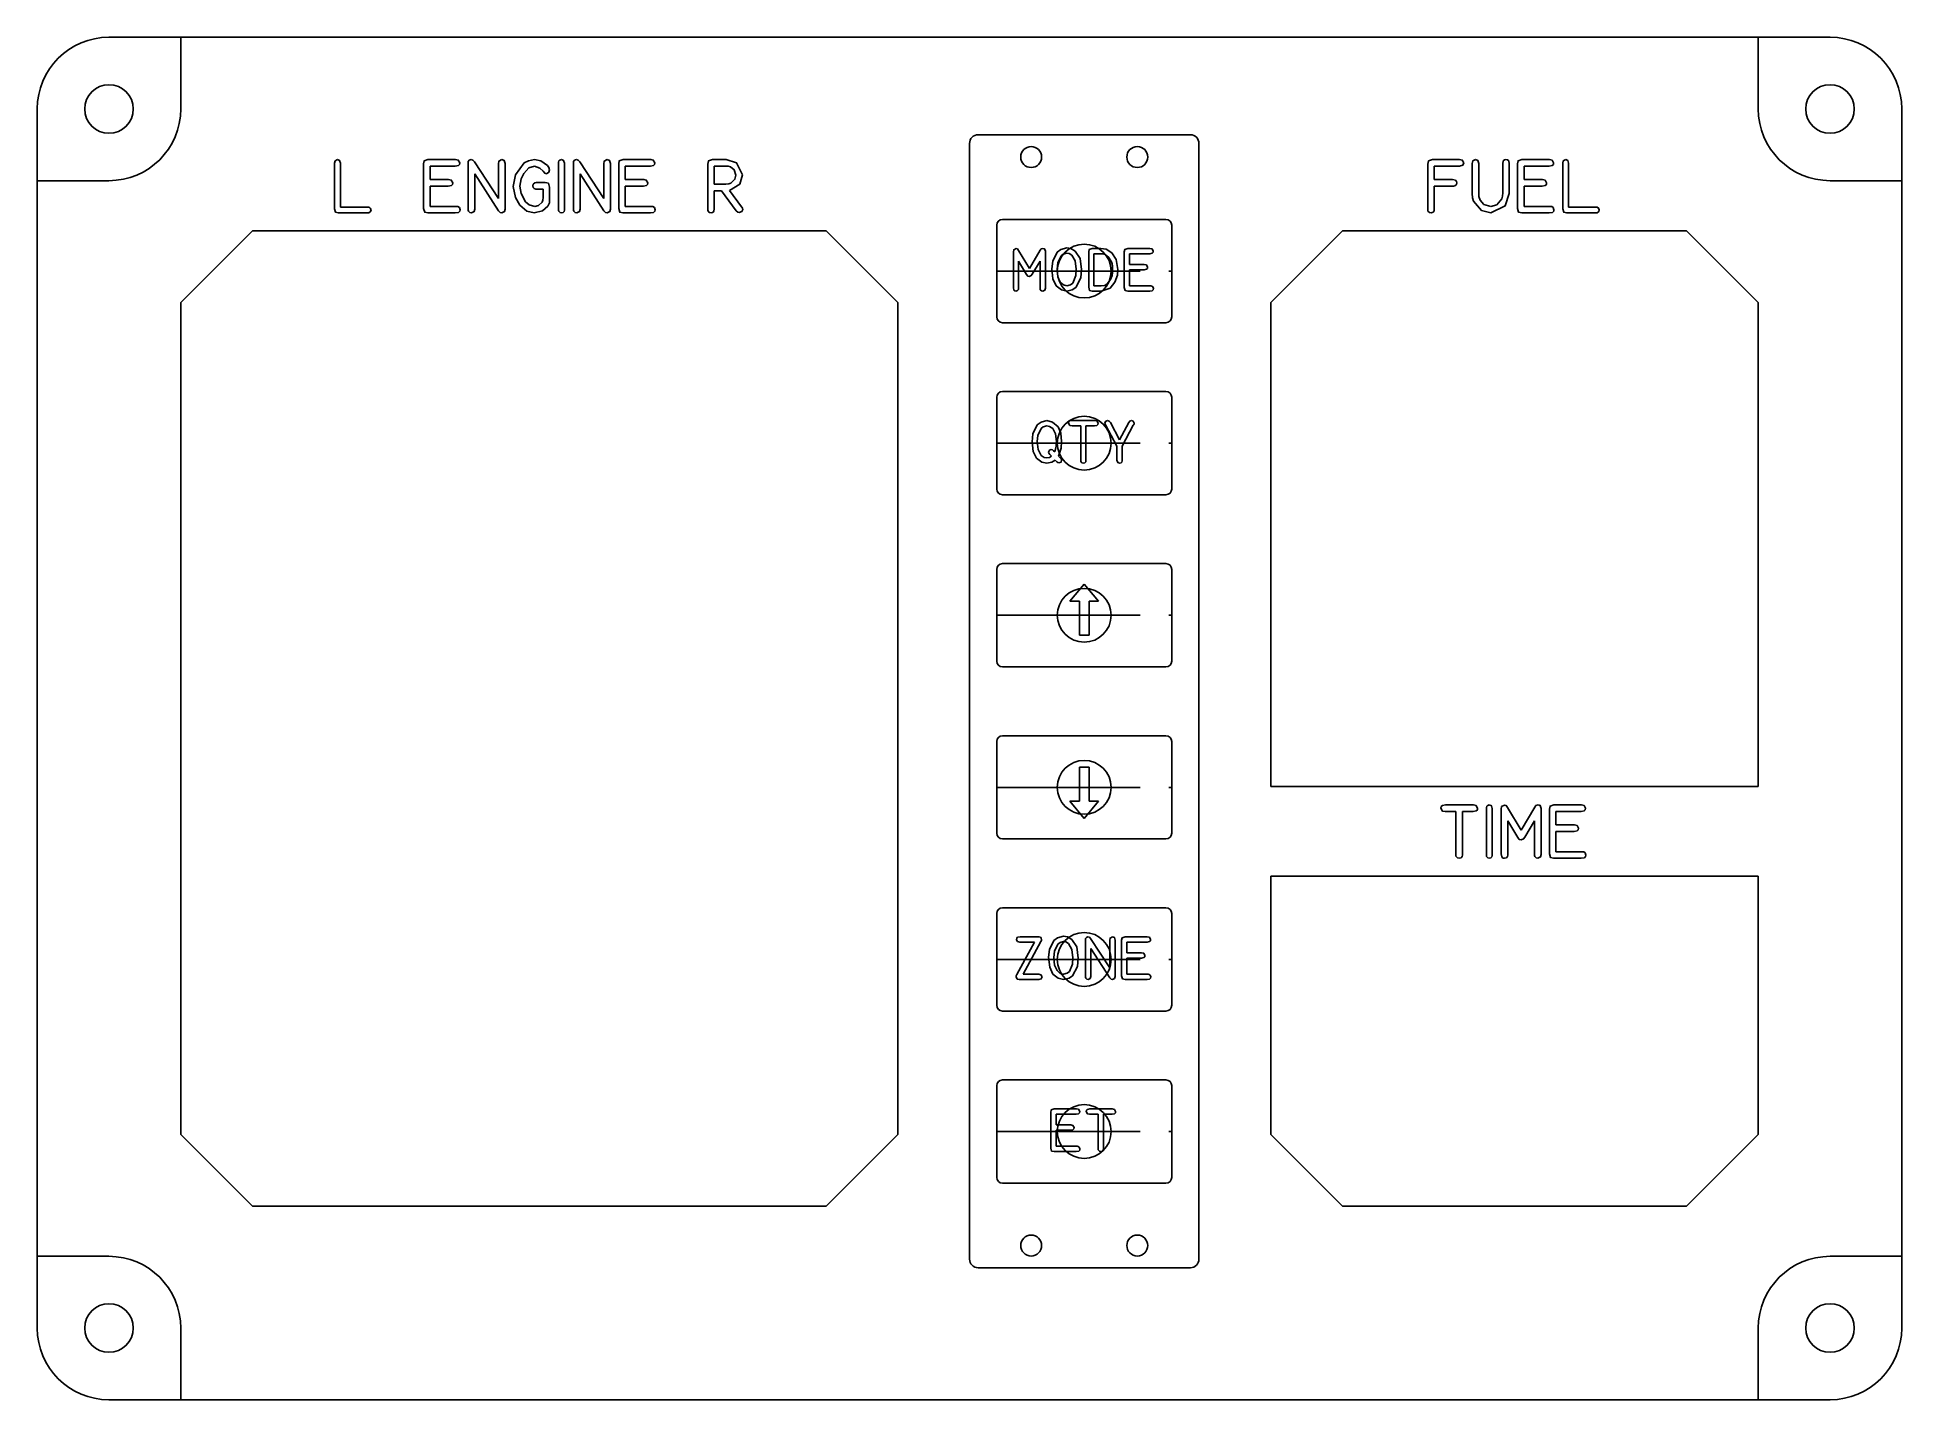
# Model space of a CAD drawing. Header units: inches. Extents: x 0 to 6.5, y 0 to 4.75.
import ezdxf

# ---------------------------------------------------------------- set-up
doc = ezdxf.new("R2010")
doc.units = ezdxf.units.IN
doc.header["$MEASUREMENT"] = 0
doc.linetypes.add('CENTERX2', pattern=[0.8, 0.5, -0.1, 0.1, -0.1])

msp = doc.modelspace()

# ---------------------------------------------------------------- linework, layer by layer
at = {"color": 7, "linetype": 'Continuous'}
for p, q in [((0.25, 4.75), (6.25, 4.75)), ((0.5, 4.75), (0.5, 4.5)), ((6, 4.5), (6, 4.75)), ((0, 0.25), (0, 4.5)), ((6.5, 4.5), (6.5, 0.25)), ((3.25, 0.49), (3.25, 4.38)), ((3.28, 4.41), (4.02, 4.41)), ((4.05, 4.38), (4.05, 0.49)), ((1.0364, 4.3111), (1.0364, 4.1514)), ((1.0568, 4.158), (1.0568, 4.3111)), ((1.3467, 4.3086), (1.3467, 4.1529)), ((1.4585, 4.3235), (1.3619, 4.3235)), ((1.3697, 4.2537), (1.3697, 4.3006)), ((1.3697, 4.3006), (1.4574, 4.3006)), ((1.5019, 4.3092), (1.5019, 4.1526)), ((1.6079, 4.1881), (1.5246, 4.3156)), ((1.6079, 4.3087), (1.6079, 4.1881)), ((1.6309, 4.1507), (1.6309, 4.3097)), ((1.8174, 4.3102), (1.8174, 4.1504)), ((1.8378, 4.1504), (1.8378, 4.3111)), ((1.8691, 4.3092), (1.8691, 4.1526)), ((1.9751, 4.1881), (1.8918, 4.3156)), ((1.9751, 4.3087), (1.9751, 4.1881)), ((1.9981, 4.1507), (1.9981, 4.3097)), ((2.0269, 4.3086), (2.0269, 4.1529)), ((2.1387, 4.3235), (2.0421, 4.3235)), ((2.0498, 4.2537), (2.0498, 4.3006)), ((2.0498, 4.3006), (2.1375, 4.3006)), ((2.3372, 4.3075), (2.3372, 4.1538)), ((2.4014, 4.3235), (2.3541, 4.3235)), ((2.4022, 4.3006), (2.3602, 4.3006)), ((2.3602, 4.3006), (2.3602, 4.2382)), ((4.8476, 4.308), (4.8476, 4.1527)), ((4.9588, 4.3235), (4.864, 4.3235)), ((4.8705, 4.2537), (4.8705, 4.3006)), ((4.8705, 4.3006), (4.9588, 4.3006)), ((5.0028, 4.3103), (5.0028, 4.2059)), ((5.0257, 4.2065), (5.0257, 4.3097)), ((5.1088, 4.3083), (5.1088, 4.2073)), ((5.1317, 4.2048), (5.1317, 4.3083)), ((5.1605, 4.3086), (5.1605, 4.1529)), ((5.2723, 4.3235), (5.1757, 4.3235)), ((5.1835, 4.2537), (5.1835, 4.3006)), ((5.1835, 4.3006), (5.2712, 4.3006)), ((5.3183, 4.3111), (5.3183, 4.1514)), ((5.3386, 4.158), (5.3386, 4.3111)), ((0.25, 4.25), (0, 4.25)), ((1.4339, 4.2537), (1.3697, 4.2537)), ((1.3697, 4.1606), (1.3697, 4.2308)), ((1.3697, 4.2308), (1.4328, 4.2308)), ((1.5249, 4.151), (1.5249, 4.2734)), ((1.5249, 4.2734), (1.6079, 4.145)), ((1.7711, 4.2434), (1.7439, 4.2434)), ((1.786, 4.184), (1.786, 4.2278)), ((1.8921, 4.151), (1.8921, 4.2734)), ((1.8921, 4.2734), (1.9751, 4.145)), ((2.1141, 4.2537), (2.0498, 4.2537)), ((2.0498, 4.1606), (2.0498, 4.2308)), ((2.0498, 4.2308), (2.1129, 4.2308)), ((2.3602, 4.2382), (2.4002, 4.2382)), ((4.9334, 4.2537), (4.8705, 4.2537)), ((4.8705, 4.1527), (4.8705, 4.2308)), ((4.8705, 4.2308), (4.9325, 4.2308)), ((5.2477, 4.2537), (5.1835, 4.2537)), ((5.1835, 4.1606), (5.1835, 4.2308)), ((5.1835, 4.2308), (5.2466, 4.2308)), ((6.5, 4.25), (6.25, 4.25)), ((1.4588, 4.1606), (1.3697, 4.1606)), ((1.7428, 4.2204), (1.7631, 4.2204)), ((1.7631, 4.2204), (1.7631, 4.1914)), ((2.1389, 4.1606), (2.0498, 4.1606)), ((2.3602, 4.1528), (2.3602, 4.2152)), ((2.3602, 4.2152), (2.3849, 4.2152)), ((2.3849, 4.2152), (2.4368, 4.145)), ((2.4551, 4.1586), (2.4133, 4.2161)), ((5.2726, 4.1606), (5.1835, 4.1606)), ((1.0492, 4.1377), (1.1481, 4.1377)), ((1.1501, 4.158), (1.0568, 4.158)), ((1.3614, 4.1377), (1.4574, 4.1377)), ((2.0415, 4.1377), (2.1375, 4.1377)), ((3.935, 4.115), (3.365, 4.115)), ((5.1752, 4.1377), (5.2712, 4.1377)), ((5.3311, 4.1377), (5.43, 4.1377)), ((5.4319, 4.158), (5.3386, 4.158)), ((0.5, 3.825), (0.75, 4.075)), ((0.75, 4.075), (2.75, 4.075)), ((2.75, 4.075), (3, 3.825)), ((3.345, 4.095), (3.345, 3.775)), ((3.955, 3.775), (3.955, 4.095)), ((4.3, 3.825), (4.55, 4.075)), ((4.55, 4.075), (5.75, 4.075)), ((5.75, 4.075), (6, 3.825)), ((3.4029, 4.0017), (3.4029, 3.8773)), ((3.4586, 3.9436), (3.4204, 4.0071)), ((3.4213, 3.8768), (3.4213, 3.9696)), ((3.4213, 3.9696), (3.449, 3.9231)), ((3.4969, 4.0079), (3.4586, 3.9436)), ((3.4687, 3.9242), (3.496, 3.9696)), ((3.496, 3.9696), (3.496, 3.8764)), ((3.5144, 3.8753), (3.5144, 4.0041)), ((3.5891, 4.0159), (3.5891, 4.0159)), ((3.6656, 4.0023), (3.6656, 3.8786)), ((3.7083, 4.0138), (3.6776, 4.0138)), ((3.7089, 3.9955), (3.684, 3.9955)), ((3.684, 3.9955), (3.684, 3.8835)), ((3.7898, 4.0019), (3.7898, 3.8773)), ((3.8792, 4.0138), (3.8019, 4.0138)), ((3.8081, 3.958), (3.8081, 3.9955)), ((3.8081, 3.9955), (3.8783, 3.9955)), ((3.8595, 3.958), (3.8081, 3.958)), ((3.8081, 3.8835), (3.8081, 3.9396)), ((3.8081, 3.9396), (3.8586, 3.9396)), ((3.6772, 3.8651), (3.7087, 3.8651)), ((3.684, 3.8835), (3.7087, 3.8835)), ((3.8015, 3.8651), (3.8783, 3.8651)), ((3.8794, 3.8835), (3.8081, 3.8835)), ((0.5, 0.925), (0.5, 3.825)), ((3, 3.825), (3, 0.925)), ((4.3, 2.1375), (4.3, 3.825)), ((6, 3.825), (6, 2.1375)), ((3.365, 3.755), (3.935, 3.755)), ((3.935, 3.515), (3.365, 3.515)), ((3.345, 3.495), (3.345, 3.175)), ((3.955, 3.175), (3.955, 3.495)), ((3.6076, 3.3955), (3.6377, 3.3955)), ((3.6867, 3.4138), (3.6087, 3.4138)), ((3.6377, 3.3955), (3.6377, 3.2776)), ((3.6561, 3.2765), (3.6561, 3.3955)), ((3.6561, 3.3955), (3.686, 3.3955)), ((3.7237, 3.3993), (3.7241, 3.3984)), ((3.7241, 3.3984), (3.7639, 3.324)), ((3.773, 3.3466), (3.7411, 3.4066)), ((3.8053, 3.4075), (3.773, 3.3466)), ((3.7823, 3.324), (3.8209, 3.3975)), ((3.8209, 3.3975), (3.8214, 3.3982)), ((3.7639, 3.324), (3.7639, 3.2755)), ((3.7823, 3.2762), (3.7823, 3.324)), ((3.5357, 3.2893), (3.5297, 3.2956)), ((3.5428, 3.3086), (3.5471, 3.3044)), ((3.5489, 3.276), (3.5544, 3.2703)), ((3.5672, 3.2828), (3.5607, 3.2898)), ((3.365, 3.155), (3.935, 3.155)), ((3.345, 2.895), (3.345, 2.575)), ((3.935, 2.915), (3.365, 2.915)), ((3.955, 2.575), (3.955, 2.895)), ((3.65, 2.8435), (3.6, 2.7835)), ((3.7, 2.7835), (3.65, 2.8435)), ((3.6, 2.7835), (3.6333, 2.7835)), ((3.6333, 2.7835), (3.6333, 2.665)), ((3.6667, 2.665), (3.6667, 2.7835)), ((3.6667, 2.7835), (3.7, 2.7835)), ((3.6333, 2.665), (3.6667, 2.665)), ((3.365, 2.555), (3.935, 2.555)), ((3.345, 2.295), (3.345, 1.975)), ((3.935, 2.315), (3.365, 2.315)), ((3.955, 1.975), (3.955, 2.295)), ((3.6667, 2.205), (3.6333, 2.205)), ((3.6333, 2.205), (3.6333, 2.0865)), ((3.6667, 2.0865), (3.6667, 2.205)), ((3.6333, 2.0865), (3.6, 2.0865)), ((3.6, 2.0865), (3.65, 2.0265)), ((3.65, 2.0265), (3.7, 2.0865)), ((3.7, 2.0865), (3.6667, 2.0865)), ((6, 2.1375), (4.3, 2.1375)), ((4.9082, 2.0506), (4.9459, 2.0506)), ((5.0071, 2.0735), (4.9096, 2.0735)), ((4.9459, 2.0506), (4.9459, 1.9032)), ((4.9688, 1.9018), (4.9688, 2.0506)), ((4.9688, 2.0506), (5.0062, 2.0506)), ((5.0519, 2.0602), (5.0519, 1.9004)), ((5.0723, 1.9004), (5.0723, 2.0611)), ((5.1036, 2.0584), (5.1036, 1.9028)), ((5.1733, 1.9858), (5.1255, 2.0651)), ((5.1266, 1.9023), (5.1266, 2.0182)), ((5.1266, 2.0182), (5.1612, 1.9601)), ((5.2211, 2.0662), (5.1733, 1.9858)), ((5.1859, 1.9615), (5.22, 2.0182)), ((5.22, 2.0182), (5.22, 1.9017)), ((5.2429, 1.9004), (5.2429, 2.0614)), ((5.2717, 2.0586), (5.2717, 1.9029)), ((5.3835, 2.0735), (5.2869, 2.0735)), ((5.2947, 2.0037), (5.2947, 2.0506)), ((5.2947, 2.0506), (5.3824, 2.0506)), ((3.365, 1.955), (3.935, 1.955)), ((5.3589, 2.0037), (5.2947, 2.0037)), ((5.2947, 1.9106), (5.2947, 1.9808)), ((5.2947, 1.9808), (5.3578, 1.9808)), ((5.2864, 1.8877), (5.3824, 1.8877)), ((5.3838, 1.9106), (5.2947, 1.9106)), ((4.3, 1.825), (6, 1.825)), ((4.3, 0.925), (4.3, 1.825)), ((6, 1.825), (6, 0.925)), ((3.345, 1.695), (3.345, 1.375)), ((3.935, 1.715), (3.365, 1.715)), ((3.955, 1.375), (3.955, 1.695)), ((3.4764, 1.5955), (3.4152, 1.4826)), ((3.4259, 1.5955), (3.4764, 1.5955)), ((3.4885, 1.6138), (3.4262, 1.6138)), ((3.4371, 1.4835), (3.499, 1.5972)), ((3.5777, 1.6159), (3.5777, 1.6159)), ((3.6543, 1.6023), (3.6543, 1.4771)), ((3.7391, 1.5055), (3.6724, 1.6075)), ((3.6726, 1.4758), (3.6726, 1.5737)), ((3.6726, 1.5737), (3.7391, 1.471)), ((3.7391, 1.6019), (3.7391, 1.5055)), ((3.7575, 1.4755), (3.7575, 1.6027)), ((3.7805, 1.6019), (3.7805, 1.4773)), ((3.8699, 1.6138), (3.7926, 1.6138)), ((3.7988, 1.558), (3.7988, 1.5955)), ((3.7988, 1.5955), (3.869, 1.5955)), ((3.8502, 1.558), (3.7988, 1.558)), ((3.7988, 1.4835), (3.7988, 1.5396)), ((3.7988, 1.5396), (3.8493, 1.5396)), ((3.423, 1.4651), (3.4914, 1.4651)), ((3.4923, 1.4835), (3.4371, 1.4835)), ((3.7922, 1.4651), (3.869, 1.4651)), ((3.8701, 1.4835), (3.7988, 1.4835)), ((3.365, 1.355), (3.935, 1.355)), ((3.935, 1.115), (3.365, 1.115)), ((3.345, 1.095), (3.345, 0.775)), ((3.955, 0.775), (3.955, 1.095)), ((3.5332, 1.0019), (3.5332, 0.8773)), ((3.6227, 1.0138), (3.5454, 1.0138)), ((3.5516, 0.958), (3.5516, 0.9955)), ((3.5516, 0.9955), (3.6218, 0.9955)), ((3.6686, 0.9955), (3.6987, 0.9955)), ((3.7477, 1.0138), (3.6697, 1.0138)), ((3.6987, 0.9955), (3.6987, 0.8776)), ((3.7171, 0.8765), (3.7171, 0.9955)), ((3.7171, 0.9955), (3.747, 0.9955)), ((0.75, 0.675), (0.5, 0.925)), ((3, 0.925), (2.75, 0.675)), ((3.603, 0.958), (3.5516, 0.958)), ((3.5516, 0.8835), (3.5516, 0.9396)), ((3.5516, 0.9396), (3.6021, 0.9396)), ((4.55, 0.675), (4.3, 0.925)), ((6, 0.925), (5.75, 0.675)), ((3.545, 0.8651), (3.6218, 0.8651)), ((3.6229, 0.8835), (3.5516, 0.8835)), ((3.365, 0.755), (3.935, 0.755)), ((2.75, 0.675), (0.75, 0.675)), ((5.75, 0.675), (4.55, 0.675)), ((0, 0.5), (0.25, 0.5)), ((4.02, 0.46), (3.28, 0.46)), ((6.25, 0.5), (6.5, 0.5)), ((0.5, 0.25), (0.5, 0)), ((6, 0), (6, 0.25)), ((6.25, 0), (0.25, 0))]:
    msp.add_line(p, q, dxfattribs=at)
at = {"color": 7, "linetype": 'CENTERX2'}
for p, q in [((3.345, 3.935), (3.955, 3.935)), ((3.955, 3.935), (3.9567, 3.9348)), ((3.345, 3.335), (3.955, 3.335)), ((3.345, 2.735), (3.955, 2.735)), ((3.345, 2.135), (3.955, 2.135)), ((3.345, 1.535), (3.955, 1.535)), ((3.345, 0.935), (3.955, 0.935))]:
    msp.add_line(p, q, dxfattribs=at)
at = {"color": 7, "linetype": 'Continuous', "flags": 128}
for points in [[(1.0466, 4.3235), (1.0381, 4.3188), (1.0364, 4.3111)], [(1.0568, 4.3111), (1.0539, 4.3207), (1.0466, 4.3235)], [(1.3619, 4.3235), (1.349, 4.3194), (1.3467, 4.3086)], [(1.4574, 4.3006), (1.4681, 4.3028), (1.4718, 4.3068), (1.4728, 4.3122)], [(1.4728, 4.3122), (1.4675, 4.3219), (1.4585, 4.3235)], [(1.5025, 4.3167), (1.5019, 4.3125), (1.5019, 4.3092)], [(1.5127, 4.3235), (1.5059, 4.3213), (1.5025, 4.3167)], [(1.5246, 4.3156), (1.519, 4.3218), (1.5127, 4.3235)], [(1.6196, 4.3235), (1.6094, 4.3182), (1.6079, 4.3087)], [(1.6309, 4.3097), (1.6279, 4.3206), (1.6196, 4.3235)], [(1.6979, 4.3121), (1.6675, 4.2703), (1.6596, 4.2303)], [(1.6965, 4.2747), (1.7142, 4.2945), (1.734, 4.3006)], [(1.7331, 4.3235), (1.7125, 4.3198), (1.6979, 4.3121)], [(1.7784, 4.3025), (1.7551, 4.3191), (1.7331, 4.3235)], [(1.734, 4.3006), (1.7525, 4.2941), (1.7634, 4.2827)], [(1.7863, 4.2874), (1.7832, 4.2965), (1.7784, 4.3025)], [(1.8187, 4.3189), (1.8175, 4.3142), (1.8174, 4.3102)], [(1.8277, 4.3235), (1.8221, 4.322), (1.8187, 4.3189)], [(1.8378, 4.3111), (1.835, 4.3208), (1.8277, 4.3235)], [(1.8697, 4.3167), (1.8691, 4.3125), (1.8691, 4.3092)], [(1.8799, 4.3235), (1.8731, 4.3213), (1.8697, 4.3167)], [(1.8918, 4.3156), (1.8862, 4.3218), (1.8799, 4.3235)], [(1.9868, 4.3235), (1.9766, 4.3182), (1.9751, 4.3087)], [(1.9981, 4.3097), (1.9951, 4.3206), (1.9868, 4.3235)], [(2.0421, 4.3235), (2.0291, 4.3194), (2.0269, 4.3086)], [(2.1375, 4.3006), (2.1483, 4.3028), (2.1519, 4.3068), (2.1529, 4.3122)], [(2.1529, 4.3122), (2.1476, 4.3219), (2.1387, 4.3235)], [(2.3541, 4.3235), (2.34, 4.3189), (2.3372, 4.3075)], [(2.4584, 4.27), (2.4377, 4.3125), (2.4014, 4.3235)], [(2.4173, 4.298), (2.409, 4.3003), (2.4022, 4.3006)], [(2.4355, 4.2697), (2.4293, 4.2883), (2.4173, 4.298)], [(4.864, 4.3235), (4.8505, 4.3191), (4.8476, 4.308)], [(4.9736, 4.3121), (4.9679, 4.3217), (4.9588, 4.3235)], [(4.9588, 4.3006), (4.9701, 4.3037), (4.9736, 4.3121)], [(5.0144, 4.3235), (5.0047, 4.3188), (5.0028, 4.3103)], [(5.0257, 4.3097), (5.0227, 4.3206), (5.0144, 4.3235)], [(5.1204, 4.3235), (5.115, 4.3226), (5.1109, 4.3191), (5.1088, 4.3083)], [(5.1317, 4.3083), (5.1298, 4.319), (5.1258, 4.3227), (5.1204, 4.3235)], [(5.1757, 4.3235), (5.1627, 4.3194), (5.1605, 4.3086)], [(5.2712, 4.3006), (5.2819, 4.3028), (5.2856, 4.3068), (5.2865, 4.3122)], [(5.2865, 4.3122), (5.2813, 4.3219), (5.2723, 4.3235)], [(5.3285, 4.3235), (5.32, 4.3188), (5.3183, 4.3111)], [(5.3386, 4.3111), (5.3358, 4.3207), (5.3285, 4.3235)], [(1.4328, 4.2308), (1.4436, 4.2328), (1.4473, 4.2367), (1.4482, 4.2421)], [(1.4482, 4.2421), (1.443, 4.252), (1.4339, 4.2537)], [(1.6596, 4.2303), (1.6669, 4.1918), (1.6818, 4.1649)], [(1.6826, 4.2308), (1.687, 4.2565), (1.6965, 4.2747)], [(1.7026, 4.1761), (1.6869, 4.2052), (1.6826, 4.2308)], [(1.7348, 4.2423), (1.7291, 4.2375), (1.7276, 4.2319)], [(1.7276, 4.2319), (1.7292, 4.2259), (1.7326, 4.2224)], [(1.7439, 4.2434), (1.7387, 4.2433), (1.7348, 4.2423)], [(1.7634, 4.2827), (1.7689, 4.2766), (1.7749, 4.2744)], [(1.786, 4.2278), (1.7819, 4.241), (1.7711, 4.2434)], [(1.7749, 4.2744), (1.7838, 4.2795), (1.7863, 4.2874)], [(2.1129, 4.2308), (2.1237, 4.2328), (2.1274, 4.2367), (2.1283, 4.2421)], [(2.1283, 4.2421), (2.1231, 4.252), (2.1141, 4.2537)], [(2.4002, 4.2382), (2.4105, 4.2388), (2.4181, 4.2414)], [(2.4133, 4.2161), (2.4489, 4.2381), (2.4584, 4.27)], [(2.4181, 4.2414), (2.4319, 4.2549), (2.4355, 4.2697)], [(4.9325, 4.2308), (4.9378, 4.2309), (4.9418, 4.2316)], [(4.9491, 4.2421), (4.9481, 4.2476), (4.9443, 4.2516), (4.9334, 4.2537)], [(4.9418, 4.2316), (4.9476, 4.2363), (4.9491, 4.2421)], [(5.2466, 4.2308), (5.2573, 4.2328), (5.2611, 4.2367), (5.262, 4.2421)], [(5.262, 4.2421), (5.2568, 4.252), (5.2477, 4.2537)], [(1.4663, 4.1598), (1.4622, 4.1606), (1.4588, 4.1606)], [(1.6818, 4.1649), (1.7071, 4.1434), (1.7326, 4.1377)], [(1.7342, 4.1606), (1.7147, 4.1657), (1.7026, 4.1761)], [(1.7326, 4.2224), (1.7382, 4.2205), (1.7428, 4.2204)], [(1.7326, 4.1377), (1.7618, 4.1453), (1.7798, 4.1609)], [(1.7601, 4.175), (1.7475, 4.1634), (1.7342, 4.1606)], [(1.7631, 4.1914), (1.7624, 4.182), (1.7601, 4.175)], [(1.7798, 4.1609), (1.7852, 4.1734), (1.786, 4.184)], [(2.1465, 4.1598), (2.1423, 4.1606), (2.1389, 4.1606)], [(5.0028, 4.2059), (5.0036, 4.1904), (5.0069, 4.1786)], [(5.0069, 4.1786), (5.0345, 4.1462), (5.0671, 4.1377)], [(5.0308, 4.182), (5.0262, 4.1953), (5.0257, 4.2065)], [(5.0671, 4.1606), (5.0437, 4.1676), (5.0308, 4.182)], [(5.0671, 4.1377), (5.118, 4.1618), (5.1317, 4.2048)], [(5.106, 4.1865), (5.0881, 4.1659), (5.0671, 4.1606)], [(5.1088, 4.2073), (5.1083, 4.1955), (5.106, 4.1865)], [(5.2801, 4.1598), (5.2759, 4.1606), (5.2726, 4.1606)], [(1.0364, 4.1514), (1.0401, 4.1402), (1.0492, 4.1377)], [(1.1481, 4.1377), (1.1527, 4.1377), (1.1562, 4.1382)], [(1.1565, 4.1575), (1.1529, 4.158), (1.1501, 4.158)], [(1.1562, 4.1382), (1.1619, 4.1426), (1.1635, 4.148)], [(1.1635, 4.148), (1.161, 4.1545), (1.1565, 4.1575)], [(1.3467, 4.1529), (1.3507, 4.1399), (1.3614, 4.1377)], [(1.4574, 4.1377), (1.4687, 4.1395), (1.4728, 4.1434), (1.4739, 4.149)], [(1.4739, 4.149), (1.4714, 4.1563), (1.4663, 4.1598)], [(1.5019, 4.1526), (1.5021, 4.1474), (1.503, 4.1434)], [(1.503, 4.1434), (1.508, 4.1388), (1.5133, 4.1377)], [(1.5133, 4.1377), (1.5228, 4.1425), (1.5249, 4.151)], [(1.6079, 4.145), (1.6137, 4.1393), (1.6198, 4.1377)], [(1.6198, 4.1377), (1.629, 4.1424), (1.6309, 4.1507)], [(1.8174, 4.1504), (1.8175, 4.1464), (1.8182, 4.1434)], [(1.8182, 4.1434), (1.8228, 4.1389), (1.8277, 4.1377)], [(1.8277, 4.1377), (1.8333, 4.1392), (1.8367, 4.1423)], [(1.8367, 4.1423), (1.8377, 4.1468), (1.8378, 4.1504)], [(1.8691, 4.1526), (1.8693, 4.1474), (1.8703, 4.1434)], [(1.8703, 4.1434), (1.8752, 4.1388), (1.8805, 4.1377)], [(1.8805, 4.1377), (1.89, 4.1425), (1.8921, 4.151)], [(1.9751, 4.145), (1.9809, 4.1393), (1.9871, 4.1377)], [(1.9871, 4.1377), (1.9962, 4.1424), (1.9981, 4.1507)], [(2.0269, 4.1529), (2.0308, 4.1399), (2.0415, 4.1377)], [(2.1375, 4.1377), (2.1488, 4.1395), (2.153, 4.1434), (2.154, 4.149)], [(2.154, 4.149), (2.1515, 4.1563), (2.1465, 4.1598)], [(2.3372, 4.1538), (2.3372, 4.1495), (2.3375, 4.1461)], [(2.3375, 4.1461), (2.3424, 4.1394), (2.3488, 4.1377)], [(2.3488, 4.1377), (2.3542, 4.1386), (2.3581, 4.1422), (2.3602, 4.1528)], [(2.4368, 4.145), (2.442, 4.1398), (2.4475, 4.1386)], [(2.4475, 4.1386), (2.4565, 4.1425), (2.4593, 4.1497)], [(2.4562, 4.1572), (2.4556, 4.1579), (2.4551, 4.1586)], [(2.4593, 4.1497), (2.4583, 4.1542), (2.4562, 4.1572)], [(4.8476, 4.1527), (4.8477, 4.1479), (4.8484, 4.1442)], [(4.8484, 4.1442), (4.8535, 4.139), (4.8591, 4.1377)], [(4.8591, 4.1377), (4.8664, 4.1401), (4.8697, 4.1451)], [(4.8697, 4.1451), (4.8705, 4.1493), (4.8705, 4.1527)], [(5.1605, 4.1529), (5.1645, 4.1399), (5.1752, 4.1377)], [(5.2712, 4.1377), (5.2824, 4.1395), (5.2866, 4.1434), (5.2877, 4.149)], [(5.2877, 4.149), (5.2851, 4.1563), (5.2801, 4.1598)], [(5.3183, 4.1514), (5.322, 4.1402), (5.3311, 4.1377)], [(5.43, 4.1377), (5.4345, 4.1377), (5.4381, 4.1382)], [(5.4383, 4.1575), (5.4348, 4.158), (5.4319, 4.158)], [(5.4381, 4.1382), (5.4437, 4.1426), (5.4453, 4.148)], [(5.4453, 4.148), (5.4429, 4.1545), (5.4383, 4.1575)], [(3.4123, 4.0134), (3.4042, 4.0091), (3.4029, 4.0017)], [(3.4204, 4.0071), (3.4168, 4.0119), (3.4123, 4.0134)], [(3.5058, 4.0138), (3.4999, 4.0119), (3.4969, 4.0079)], [(3.5144, 4.0041), (3.512, 4.012), (3.5058, 4.0138)], [(3.5551, 4.001), (3.5402, 3.9698), (3.5374, 3.9425)], [(3.5891, 4.0159), (3.5686, 4.0107), (3.5551, 4.001)], [(3.569, 3.9884), (3.5577, 3.9636), (3.5557, 3.942)], [(3.5891, 3.9975), (3.577, 3.9942), (3.569, 3.9884)], [(3.6186, 4.0049), (3.603, 4.0135), (3.5891, 4.0159)], [(3.607, 3.99), (3.5976, 3.9958), (3.5891, 3.9975)], [(3.6222, 3.9411), (3.6186, 3.9702), (3.607, 3.99)], [(3.6406, 3.94), (3.6353, 3.9791), (3.6186, 4.0049)], [(3.6776, 4.0138), (3.6677, 4.0103), (3.6656, 4.0023)], [(3.7457, 3.9988), (3.7262, 4.0111), (3.7083, 4.0138)], [(3.7235, 3.9928), (3.7155, 3.9952), (3.7089, 3.9955)], [(3.7448, 3.9674), (3.735, 3.9836), (3.7235, 3.9928)], [(3.7668, 3.9403), (3.761, 3.9754), (3.7457, 3.9988)], [(3.8019, 4.0138), (3.7916, 4.0105), (3.7898, 4.0019)], [(3.8783, 3.9955), (3.8869, 3.9972), (3.8898, 4.0004), (3.8906, 4.0048)], [(3.8906, 4.0048), (3.8864, 4.0125), (3.8792, 4.0138)], [(3.449, 3.9231), (3.4533, 3.9177), (3.4584, 3.9164)], [(3.4584, 3.9164), (3.4653, 3.9192), (3.4687, 3.9242)], [(3.5374, 3.9425), (3.541, 3.9083), (3.5519, 3.8837)], [(3.5557, 3.942), (3.5583, 3.9153), (3.5665, 3.8961)], [(3.6097, 3.8933), (3.6205, 3.919), (3.6222, 3.9411)], [(3.6209, 3.8779), (3.6377, 3.9108), (3.6406, 3.94)], [(3.7302, 3.8905), (3.7419, 3.9055), (3.7471, 3.9196)], [(3.7471, 3.9196), (3.7484, 3.9288), (3.7484, 3.936)], [(3.7568, 3.8958), (3.7654, 3.9201), (3.7668, 3.9403)], [(3.8586, 3.9396), (3.8672, 3.9412), (3.8702, 3.9444), (3.8709, 3.9487)], [(3.8709, 3.9487), (3.8668, 3.9566), (3.8595, 3.958)], [(3.4029, 3.8773), (3.4046, 3.8688), (3.4076, 3.8659), (3.4119, 3.8651)], [(3.4119, 3.8651), (3.4174, 3.8668), (3.4204, 3.8701)], [(3.4204, 3.8701), (3.4212, 3.8738), (3.4213, 3.8768)], [(3.496, 3.8764), (3.4961, 3.8726), (3.4967, 3.8697)], [(3.4967, 3.8697), (3.5009, 3.866), (3.5053, 3.8651)], [(3.5053, 3.8651), (3.5127, 3.8688), (3.5144, 3.8753)], [(3.5519, 3.8837), (3.5711, 3.8694), (3.5896, 3.8651)], [(3.5665, 3.8961), (3.5778, 3.8864), (3.5891, 3.8835)], [(3.5891, 3.8835), (3.6016, 3.8871), (3.6097, 3.8933)], [(3.5895, 3.8651), (3.6083, 3.8695), (3.6209, 3.8779)], [(3.6656, 3.8786), (3.6683, 3.8674), (3.6772, 3.8651)], [(3.7087, 3.8651), (3.7403, 3.8752), (3.7568, 3.8958)], [(3.7087, 3.8835), (3.7216, 3.8852), (3.7302, 3.8905)], [(3.7898, 3.8773), (3.7929, 3.8669), (3.8015, 3.8651)], [(3.8783, 3.8651), (3.8873, 3.8666), (3.8907, 3.8697), (3.8915, 3.8742)], [(3.8855, 3.8828), (3.8821, 3.8835), (3.8794, 3.8835)], [(3.8915, 3.8742), (3.8895, 3.8801), (3.8855, 3.8828)], [(3.4858, 3.3992), (3.4707, 3.3677), (3.4681, 3.3401)], [(3.5198, 3.4138), (3.4994, 3.4087), (3.4858, 3.3992)], [(3.4997, 3.3863), (3.4882, 3.3621), (3.4864, 3.3409)], [(3.5193, 3.3955), (3.5074, 3.3922), (3.4997, 3.3863)], [(3.5402, 3.3858), (3.5294, 3.3932), (3.5193, 3.3955)], [(3.5592, 3.3917), (3.5396, 3.4087), (3.5198, 3.4138)], [(3.5529, 3.3412), (3.5494, 3.3673), (3.5402, 3.3858)], [(3.5713, 3.3405), (3.568, 3.3701), (3.5592, 3.3917)], [(3.6087, 3.4138), (3.5999, 3.4123), (3.5967, 3.4093), (3.5957, 3.405)], [(3.5957, 3.405), (3.6001, 3.3969), (3.6076, 3.3955)], [(3.686, 3.3955), (3.6944, 3.3971), (3.6974, 3.4001), (3.6983, 3.4043)], [(3.6983, 3.4043), (3.694, 3.4123), (3.6867, 3.4138)], [(3.7313, 3.4138), (3.7241, 3.4108), (3.7217, 3.405)], [(3.7217, 3.405), (3.7225, 3.4017), (3.7237, 3.3993)], [(3.7411, 3.4066), (3.7366, 3.4122), (3.7313, 3.4138)], [(3.8145, 3.4138), (3.8084, 3.4117), (3.8053, 3.4075)], [(3.8241, 3.4052), (3.8204, 3.412), (3.8145, 3.4138)], [(3.8214, 3.3982), (3.8221, 3.3993), (3.8225, 3.4003)], [(3.8225, 3.4003), (3.8238, 3.4029), (3.8241, 3.4052)], [(3.4681, 3.3401), (3.4719, 3.3062), (3.4837, 3.2822)], [(3.4864, 3.3409), (3.4896, 3.3125), (3.4997, 3.2925)], [(3.5471, 3.3044), (3.5519, 3.3247), (3.5529, 3.3412)], [(3.5607, 3.2898), (3.5696, 3.3175), (3.5713, 3.3405)], [(3.4836, 3.2822), (3.5023, 3.2688), (3.52, 3.2651)], [(3.4997, 3.2925), (3.5102, 3.2855), (3.52, 3.2835)], [(3.52, 3.2835), (3.5293, 3.2855), (3.5357, 3.2893)], [(3.52, 3.2651), (3.5371, 3.2687), (3.5489, 3.276)], [(3.5258, 3.3032), (3.5292, 3.3106), (3.5352, 3.3127)], [(3.5296, 3.2956), (3.5266, 3.2995), (3.5258, 3.3032)], [(3.5352, 3.3127), (3.5399, 3.3113), (3.5428, 3.3086)], [(3.5544, 3.2703), (3.5582, 3.267), (3.562, 3.266)], [(3.562, 3.266), (3.5691, 3.2692), (3.5713, 3.2751)], [(3.5713, 3.2751), (3.5697, 3.2798), (3.5672, 3.2828)], [(3.6377, 3.2776), (3.6377, 3.2742), (3.6379, 3.2715)], [(3.6379, 3.2715), (3.642, 3.2665), (3.6469, 3.2651)], [(3.6469, 3.2651), (3.6523, 3.2666), (3.6552, 3.2699)], [(3.6552, 3.2699), (3.656, 3.2735), (3.6561, 3.2765)], [(3.7639, 3.2755), (3.7666, 3.2672), (3.7732, 3.2651)], [(3.7732, 3.2651), (3.7784, 3.2662), (3.7814, 3.269)], [(3.7814, 3.269), (3.7822, 3.273), (3.7823, 3.2762)], [(4.9096, 2.0735), (4.8986, 2.0716), (4.8945, 2.0679), (4.8934, 2.0625)], [(4.8934, 2.0625), (4.8989, 2.0524), (4.9082, 2.0506)], [(5.0062, 2.0506), (5.0168, 2.0526), (5.0205, 2.0564), (5.0216, 2.0617)], [(5.0216, 2.0617), (5.0162, 2.0717), (5.0071, 2.0735)], [(5.0532, 2.0689), (5.052, 2.0642), (5.0519, 2.0602)], [(5.0622, 2.0735), (5.0566, 2.072), (5.0532, 2.0689)], [(5.0723, 2.0611), (5.0695, 2.0708), (5.0622, 2.0735)], [(5.1154, 2.073), (5.1053, 2.0677), (5.1036, 2.0584)], [(5.1255, 2.0651), (5.121, 2.0712), (5.1154, 2.073)], [(5.2322, 2.0735), (5.2249, 2.0711), (5.2211, 2.0662)], [(5.2429, 2.0614), (5.24, 2.0713), (5.2322, 2.0735)], [(5.2869, 2.0735), (5.2739, 2.0694), (5.2717, 2.0586)], [(5.3824, 2.0506), (5.3931, 2.0528), (5.3968, 2.0568), (5.3977, 2.0622)], [(5.3977, 2.0622), (5.3925, 2.0719), (5.3835, 2.0735)], [(5.1612, 1.9601), (5.1666, 1.9534), (5.173, 1.9517)], [(5.173, 1.9517), (5.1816, 1.9553), (5.1859, 1.9615)], [(5.3578, 1.9808), (5.3685, 1.9828), (5.3723, 1.9867), (5.3732, 1.9921)], [(5.3732, 1.9921), (5.368, 2.002), (5.3589, 2.0037)], [(4.9459, 1.9032), (4.9459, 1.899), (4.9461, 1.8956)], [(4.9461, 1.8956), (4.9512, 1.8894), (4.9573, 1.8877)], [(4.9573, 1.8877), (4.9641, 1.8895), (4.9677, 1.8936)], [(4.9677, 1.8936), (4.9688, 1.8982), (4.9688, 1.9018)], [(5.0519, 1.9004), (5.052, 1.8964), (5.0527, 1.8934)], [(5.0527, 1.8934), (5.0573, 1.8889), (5.0622, 1.8877)], [(5.0622, 1.8877), (5.0678, 1.8892), (5.0712, 1.8923)], [(5.0712, 1.8923), (5.0722, 1.8968), (5.0723, 1.9004)], [(5.1036, 1.9028), (5.1057, 1.8923), (5.1095, 1.8886), (5.1148, 1.8877)], [(5.1148, 1.8877), (5.1218, 1.8897), (5.1255, 1.8939)], [(5.1255, 1.8939), (5.1265, 1.8986), (5.1266, 1.9023)], [(5.22, 1.9017), (5.2202, 1.897), (5.2208, 1.8934)], [(5.2208, 1.8934), (5.2261, 1.8888), (5.2316, 1.8877)], [(5.2316, 1.8877), (5.2409, 1.8923), (5.2429, 1.9004)], [(5.2717, 1.9029), (5.2757, 1.8899), (5.2864, 1.8877)], [(5.3824, 1.8877), (5.3936, 1.8895), (5.3978, 1.8934), (5.3989, 1.899)], [(5.3913, 1.9098), (5.3871, 1.9106), (5.3838, 1.9106)], [(5.3989, 1.899), (5.3963, 1.9063), (5.3913, 1.9098)], [(3.4262, 1.6138), (3.4177, 1.6122), (3.4147, 1.609), (3.4139, 1.6048)], [(3.4139, 1.6048), (3.4146, 1.6005), (3.4174, 1.5972), (3.4259, 1.5955)], [(3.497, 1.6125), (3.4923, 1.6138), (3.4885, 1.6138)], [(3.5015, 1.6046), (3.5, 1.6096), (3.497, 1.6125)], [(3.499, 1.5972), (3.5009, 1.6012), (3.5015, 1.6046)], [(3.5437, 1.601), (3.5288, 1.5698), (3.526, 1.5425)], [(3.5777, 1.6159), (3.5573, 1.6107), (3.5437, 1.601)], [(3.5576, 1.5884), (3.5463, 1.5636), (3.5444, 1.542)], [(3.5777, 1.5975), (3.5656, 1.5942), (3.5576, 1.5884)], [(3.6073, 1.6049), (3.5916, 1.6135), (3.5777, 1.6159)], [(3.5956, 1.59), (3.5862, 1.5958), (3.5777, 1.5975)], [(3.6108, 1.5411), (3.6072, 1.5702), (3.5956, 1.59)], [(3.6292, 1.54), (3.6239, 1.5791), (3.6073, 1.6049)], [(3.6547, 1.6084), (3.6543, 1.605), (3.6543, 1.6023)], [(3.6629, 1.6138), (3.6574, 1.612), (3.6547, 1.6084)], [(3.6724, 1.6075), (3.6679, 1.6124), (3.6629, 1.6138)], [(3.7484, 1.6138), (3.7403, 1.6095), (3.7391, 1.6019)], [(3.7575, 1.6027), (3.7551, 1.6115), (3.7484, 1.6138)], [(3.7926, 1.6138), (3.7822, 1.6105), (3.7805, 1.6019)], [(3.869, 1.5955), (3.8776, 1.5972), (3.8805, 1.6004), (3.8813, 1.6048)], [(3.8813, 1.6048), (3.8771, 1.6125), (3.8699, 1.6138)], [(3.526, 1.5425), (3.5296, 1.5083), (3.5405, 1.4837)], [(3.5444, 1.542), (3.5469, 1.5153), (3.5551, 1.4961)], [(3.5551, 1.4961), (3.5664, 1.4864), (3.5777, 1.4835)], [(3.5983, 1.4933), (3.6092, 1.519), (3.6108, 1.5411)], [(3.6095, 1.4779), (3.6263, 1.5108), (3.6292, 1.54)], [(3.8493, 1.5396), (3.8579, 1.5412), (3.8609, 1.5444), (3.8616, 1.5487)], [(3.8616, 1.5487), (3.8575, 1.5566), (3.8502, 1.558)], [(3.4152, 1.4826), (3.4131, 1.4781), (3.4123, 1.4742)], [(3.4123, 1.4742), (3.4162, 1.4666), (3.423, 1.4651)], [(3.4914, 1.4651), (3.5002, 1.4677), (3.503, 1.4742)], [(3.503, 1.4742), (3.499, 1.4818), (3.4923, 1.4835)], [(3.5405, 1.4837), (3.5597, 1.4694), (3.5782, 1.4651)], [(3.5777, 1.4835), (3.5902, 1.4871), (3.5983, 1.4933)], [(3.5782, 1.4651), (3.5969, 1.4695), (3.6095, 1.4779)], [(3.6543, 1.4771), (3.6544, 1.4729), (3.6552, 1.4697)], [(3.6552, 1.4697), (3.6592, 1.466), (3.6634, 1.4651)], [(3.6633, 1.4651), (3.671, 1.469), (3.6726, 1.4758)], [(3.7391, 1.471), (3.7437, 1.4664), (3.7486, 1.4651)], [(3.7486, 1.4651), (3.756, 1.4689), (3.7575, 1.4755)], [(3.7805, 1.4773), (3.7836, 1.4669), (3.7922, 1.4651)], [(3.869, 1.4651), (3.878, 1.4666), (3.8813, 1.4697), (3.8822, 1.4742)], [(3.8762, 1.4828), (3.8728, 1.4835), (3.8701, 1.4835)], [(3.8822, 1.4742), (3.8802, 1.4801), (3.8762, 1.4828)], [(3.5454, 1.0138), (3.535, 1.0105), (3.5332, 1.0019)], [(3.6218, 0.9955), (3.6304, 0.9972), (3.6333, 1.0004), (3.6341, 1.0048)], [(3.6341, 1.0048), (3.6299, 1.0125), (3.6227, 1.0138)], [(3.6697, 1.0138), (3.661, 1.0123), (3.6577, 1.0093), (3.6568, 1.005)], [(3.6568, 1.005), (3.6612, 0.9969), (3.6686, 0.9955)], [(3.747, 0.9955), (3.7555, 0.9971), (3.7585, 1.0001), (3.7594, 1.0043)], [(3.7594, 1.0043), (3.755, 1.0123), (3.7477, 1.0138)], [(3.6021, 0.9396), (3.6107, 0.9412), (3.6137, 0.9444), (3.6144, 0.9487)], [(3.6144, 0.9487), (3.6103, 0.9566), (3.603, 0.958)], [(3.5332, 0.8773), (3.5364, 0.8669), (3.545, 0.8651)], [(3.6218, 0.8651), (3.6308, 0.8666), (3.6341, 0.8697), (3.635, 0.8742)], [(3.6289, 0.8828), (3.6256, 0.8835), (3.6229, 0.8835)], [(3.635, 0.8742), (3.6329, 0.8801), (3.6289, 0.8828)], [(3.6987, 0.8776), (3.6988, 0.8742), (3.699, 0.8715)], [(3.699, 0.8715), (3.703, 0.8665), (3.7079, 0.8651)], [(3.7079, 0.8651), (3.7133, 0.8666), (3.7162, 0.8699)], [(3.7162, 0.8699), (3.7171, 0.8735), (3.7171, 0.8765)]]:
    msp.add_lwpolyline(points, dxfattribs=at)
at = {"color": 7, "linetype": 'Continuous'}
for centre, radius in [((0.25, 4.5), 0.0848), ((6.25, 4.5), 0.0848), ((3.465, 4.3325), 0.0365), ((3.835, 4.3325), 0.0365), ((3.65, 3.935), 0.0938), ((3.65, 3.335), 0.0938), ((3.65, 2.735), 0.0938), ((3.65, 2.135), 0.0938), ((3.65, 1.535), 0.0938), ((3.65, 0.935), 0.0938), ((3.465, 0.5375), 0.0365), ((3.835, 0.5375), 0.0365), ((0.25, 0.25), 0.0848), ((6.25, 0.25), 0.0848)]:
    msp.add_circle(centre, radius, dxfattribs=at)
for centre, radius, start, end in [((0.25, 4.5), 0.25, 90, 180), ((6.25, 4.5), 0.25, 0, 90), ((0.25, 4.5), 0.25, 270, 0), ((6.25, 4.5), 0.25, 180, 270), ((3.28, 4.38), 0.03, 90, 180), ((4.02, 4.38), 0.03, 0, 90), ((3.365, 4.095), 0.02, 90, 180), ((3.935, 4.095), 0.02, 0, 90), ((3.6758, 3.9436), 0.073, 354.00354, 19.01787), ((3.365, 3.775), 0.02, 180, 270), ((3.935, 3.775), 0.02, 270, 0), ((3.365, 3.495), 0.02, 90, 180), ((3.935, 3.495), 0.02, 0, 90), ((3.365, 3.175), 0.02, 180, 270), ((3.935, 3.175), 0.02, 270, 0), ((3.365, 2.895), 0.02, 90, 180), ((3.935, 2.895), 0.02, 0, 90), ((3.365, 2.575), 0.02, 180, 270), ((3.935, 2.575), 0.02, 270, 0), ((3.365, 2.295), 0.02, 90, 180), ((3.935, 2.295), 0.02, 0, 90), ((3.365, 1.975), 0.02, 180, 270), ((3.935, 1.975), 0.02, 270, 0), ((3.365, 1.695), 0.02, 90, 180), ((3.935, 1.695), 0.02, 0, 90), ((3.365, 1.375), 0.02, 180, 270), ((3.935, 1.375), 0.02, 270, 0), ((3.365, 1.095), 0.02, 90, 180), ((3.935, 1.095), 0.02, 0, 90), ((3.365, 0.775), 0.02, 180, 270), ((3.935, 0.775), 0.02, 270, 0), ((0.25, 0.25), 0.25, 0, 90), ((3.28, 0.49), 0.03, 180, 270), ((4.02, 0.49), 0.03, 270, 0), ((6.25, 0.25), 0.25, 90, 180), ((0.25, 0.25), 0.25, 180, 270), ((6.25, 0.25), 0.25, 270, 0)]:
    msp.add_arc(centre, radius, start, end, dxfattribs=at)

doc.saveas('drawing.dxf')
